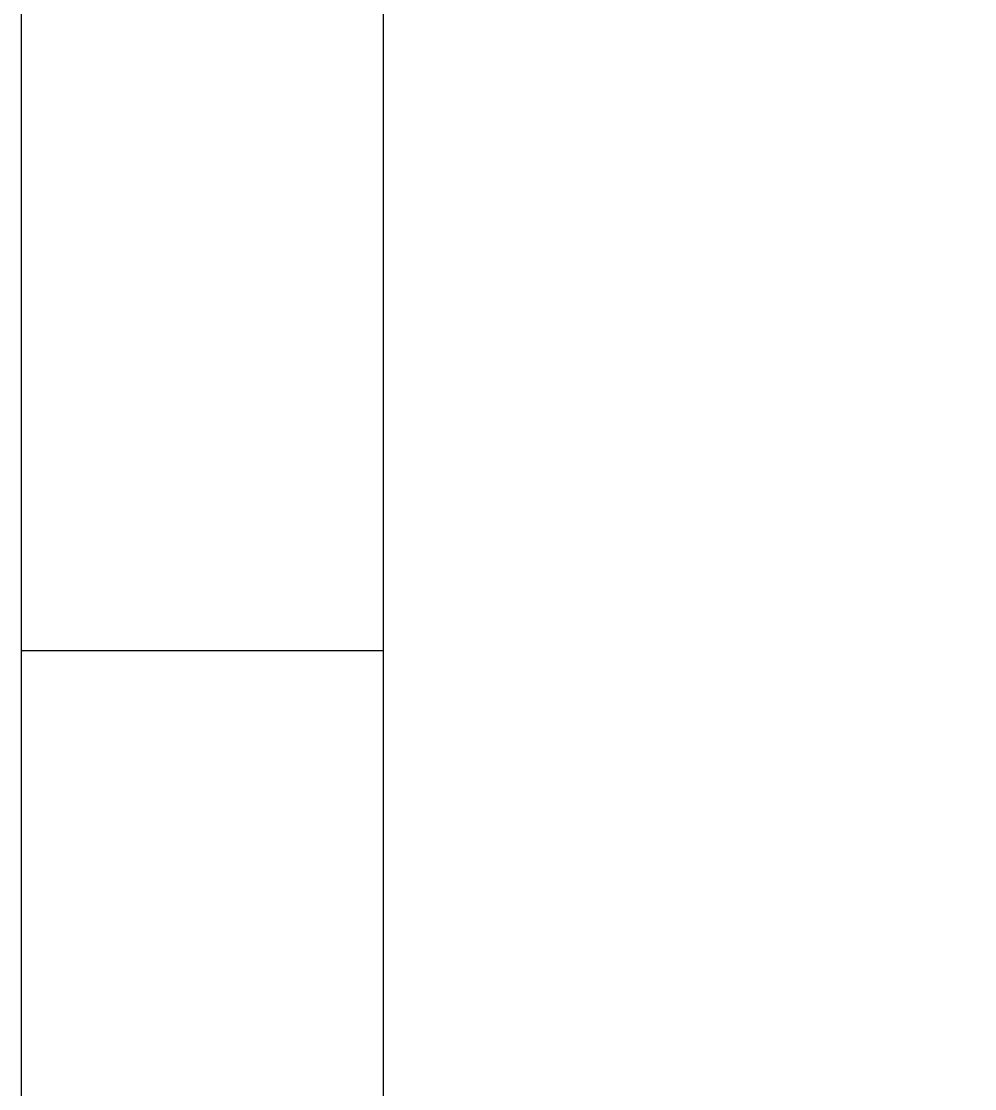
# Model space of a CAD drawing. Header units: millimetres. Extents: x -160614 to 59925, y -157025 to 0.
# Drawn here: x -61065.9 to -61014.5, y -106172.1 to -106114.6 of the extents above; entities that cross this region are included whole.
import ezdxf

# ---------------------------------------------------------------- set-up
doc = ezdxf.new("R2010")
doc.units = ezdxf.units.MM
doc.header["$LTSCALE"] = 8
doc.layers.get('0').update_dxf_attribs({"color": 9, "lineweight": 5})
doc.layers.add('72_EGR_EQP_TAG', color=9, linetype='Continuous', lineweight=5)
doc.layers.add('LOADING', color=9, linetype='Continuous', lineweight=5)
doc.layers.get('0').off()
doc.layers.get('0').freeze()

# ---------------------------------------------------------------- blocks, each defined once
blk = doc.blocks.new('GF21018-P')
for p, q in [((0.220494, 0.475631), (0.220494, 0.067498)), ((0.240011, 0.322592), (0.240011, 0.140001)), ((0.220494, 0.267085), (0.240011, 0.267085))]:
    blk.add_line(p, q)
blk = doc.blocks.new('1stF')
at = {"layer": 'LOADING', "color": 9, "extrusion": (2.24021e-05, 7.77426e-06, 1), "xscale": 1000, "yscale": 1000, "zscale": 1000, "rotation": 179.9985892349693}
blk.add_blockref('GF21018-P', (-60825.838, -105881.465, -2.206), dxfattribs=at)

msp = doc.modelspace()

# ---------------------------------------------------------------- block references
at = {"layer": '72_EGR_EQP_TAG'}
msp.add_blockref('1stF', (0, 0), dxfattribs=at)

doc.saveas('drawing.dxf')
